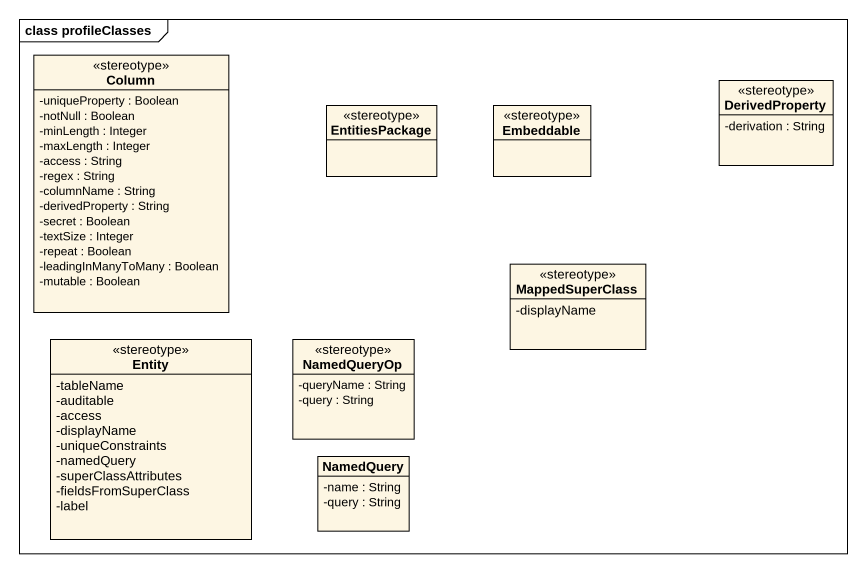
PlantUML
@startuml
mainframe class profileClasses
hide circle
hide empty members
skinparam classAttributeIconSize 0
class Column <<stereotype>> {
  -uniqueProperty : Boolean
  -notNull : Boolean
  -minLength : Integer
  -maxLength : Integer
  -access : String
  -regex : String
  -columnName : String
  -derivedProperty : String
  -secret : Boolean
  -textSize : Integer
  -repeat : Boolean
  -leadingInManyToMany : Boolean
  -mutable : Boolean
}
class EntitiesPackage <<stereotype>>
class Embeddable <<stereotype>>
class DerivedProperty <<stereotype>> {
  -derivation : String
}
class MappedSuperClass <<stereotype>> {
  -displayName
}
class "Entity" as Entity_ <<stereotype>> {
  -tableName
  -auditable
  -access
  -displayName
  -uniqueConstraints
  -namedQuery
  -superClassAttributes
  -fieldsFromSuperClass
  -label
}
class NamedQueryOp <<stereotype>> {
  -queryName : String
  -query : String
}
class NamedQuery {
  -name : String
  -query : String
}
@enduml
